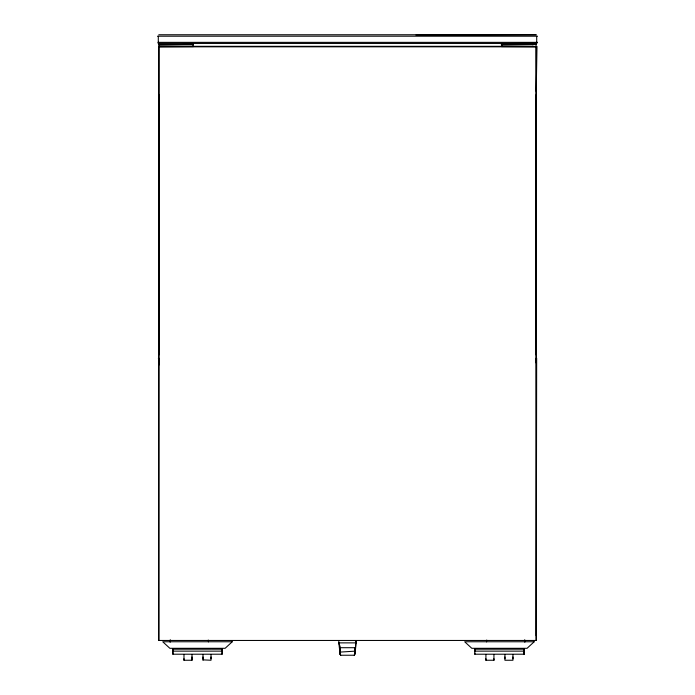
<?xml version="1.0" encoding="UTF-8"?>
<svg xmlns="http://www.w3.org/2000/svg" width="695" height="695" viewBox="0 0 695 695"><rect width="100%" height="100%" fill="white"/><g stroke="black" fill="none" stroke-linecap="round" stroke-linejoin="round"><path stroke-width="1.04" d="M535.054 44.654L536.08 44.454L537.139 42.352L536.08 44.454L536.21 640.46L158.79 640.46L158.999 43.438L535.515 43.438L537.139 42.352L157.861 42.352L158.825 44.793L193.523 44.662M211.41 648.617L222.113 648.617L222.113 654.212L172.881 654.212L172.881 648.617L202.844 648.617M191.994 656.975L191.994 660.25L183.984 660.25L183.984 658.764M193.054 43.438L193.054 46.33L501.946 46.33L501.946 43.438L501.946 46.33M211.011 654.594L211.011 660.25L203.001 659.876M203.001 658.764L203.001 656.975M211.011 658.764L211.011 656.975M494.084 648.617L524.047 648.617L524.047 654.212L474.824 654.212L474.824 653.561M474.824 651.797L474.824 648.617L493.936 648.617M485.918 658.764L485.918 660.25L493.936 660.25L493.936 658.764M504.935 658.764L504.935 656.975M512.945 658.764L512.945 656.975M524.047 649.747L524.047 654.212L524.047 648.617M536.193 362.981L536.21 358.646M537 46.435L536.21 91.314M355.962 640.912L355.058 654.012L354.259 655.237L340.741 655.237L339.777 653.717L340.498 647.705L338.812 642.875L338.812 640.781M340.22 650.859L339.942 654.012L339.942 650.424M356.188 640.781L355.345 651.137L354.259 655.237M340.263 649.712L339.777 653.717L340.741 655.237M169.893 641.911L170.127 640.026M486.5 641.911L486.743 640.026M501.33 44.984L532.744 44.793L533.96 43.168M158.338 358.264L158.79 358.168M158.825 44.793L193.288 44.367M501.295 44.758L536.08 44.454M532.744 44.793L534.281 44.697M416.01 35.097L536.21 34.75L158.79 34.75M501.486 43.55L536.21 43.438M193.497 46.591L158.79 46.739L158.79 640.46M157.522 36.201L537.478 36.201M536.21 46.817L158.79 46.817M158.79 94.642L158.79 355.076M536.21 94.642L536.21 355.076M536.21 635.716L536.662 358.264L536.21 358.168M356.188 642.875L338.812 642.875L339.881 652.101L355.345 651.137L354.502 647.705L340.498 647.705M203.001 648.617L211.011 648.617M172.881 649.052L222.113 649.052M524.047 649.052L474.824 649.052L474.824 651.137L524.047 651.137M172.881 651.137L222.113 651.137M501.503 46.591L536.21 46.739L536.21 640.46M193.306 44.706L159.685 44.654L158.469 43.116M524.873 640.026L525.107 641.911M208.257 640.026L208.5 641.911M354.502 647.705L355.058 654.012L354.78 650.859M339.334 642.979L339.507 645.108M158.79 95.128L158.808 100.54M158.79 358.646L158.808 365.162M536.696 36.201L536.696 41.987M524.629 640.06L524.629 641.998M512.945 654.594L512.945 660.25L504.935 660.25L504.935 654.594M493.936 654.594L493.936 660.25M485.918 654.594L485.918 660.25M474.824 648.617L474.824 654.212M222.113 648.617L222.113 654.212M203.001 654.594L203.001 660.25M191.994 654.594L191.994 660.25M183.984 654.594L183.984 660.25M172.881 648.617L172.881 654.212M170.371 640.06L170.371 641.998M158.304 36.201L158.304 41.987M232.243 641.763L225.128 648.305L169.858 648.305L162.743 641.763L232.243 641.763M534.186 641.763L527.071 648.305L471.801 648.305L464.686 641.763L534.186 641.763"/></g></svg>
